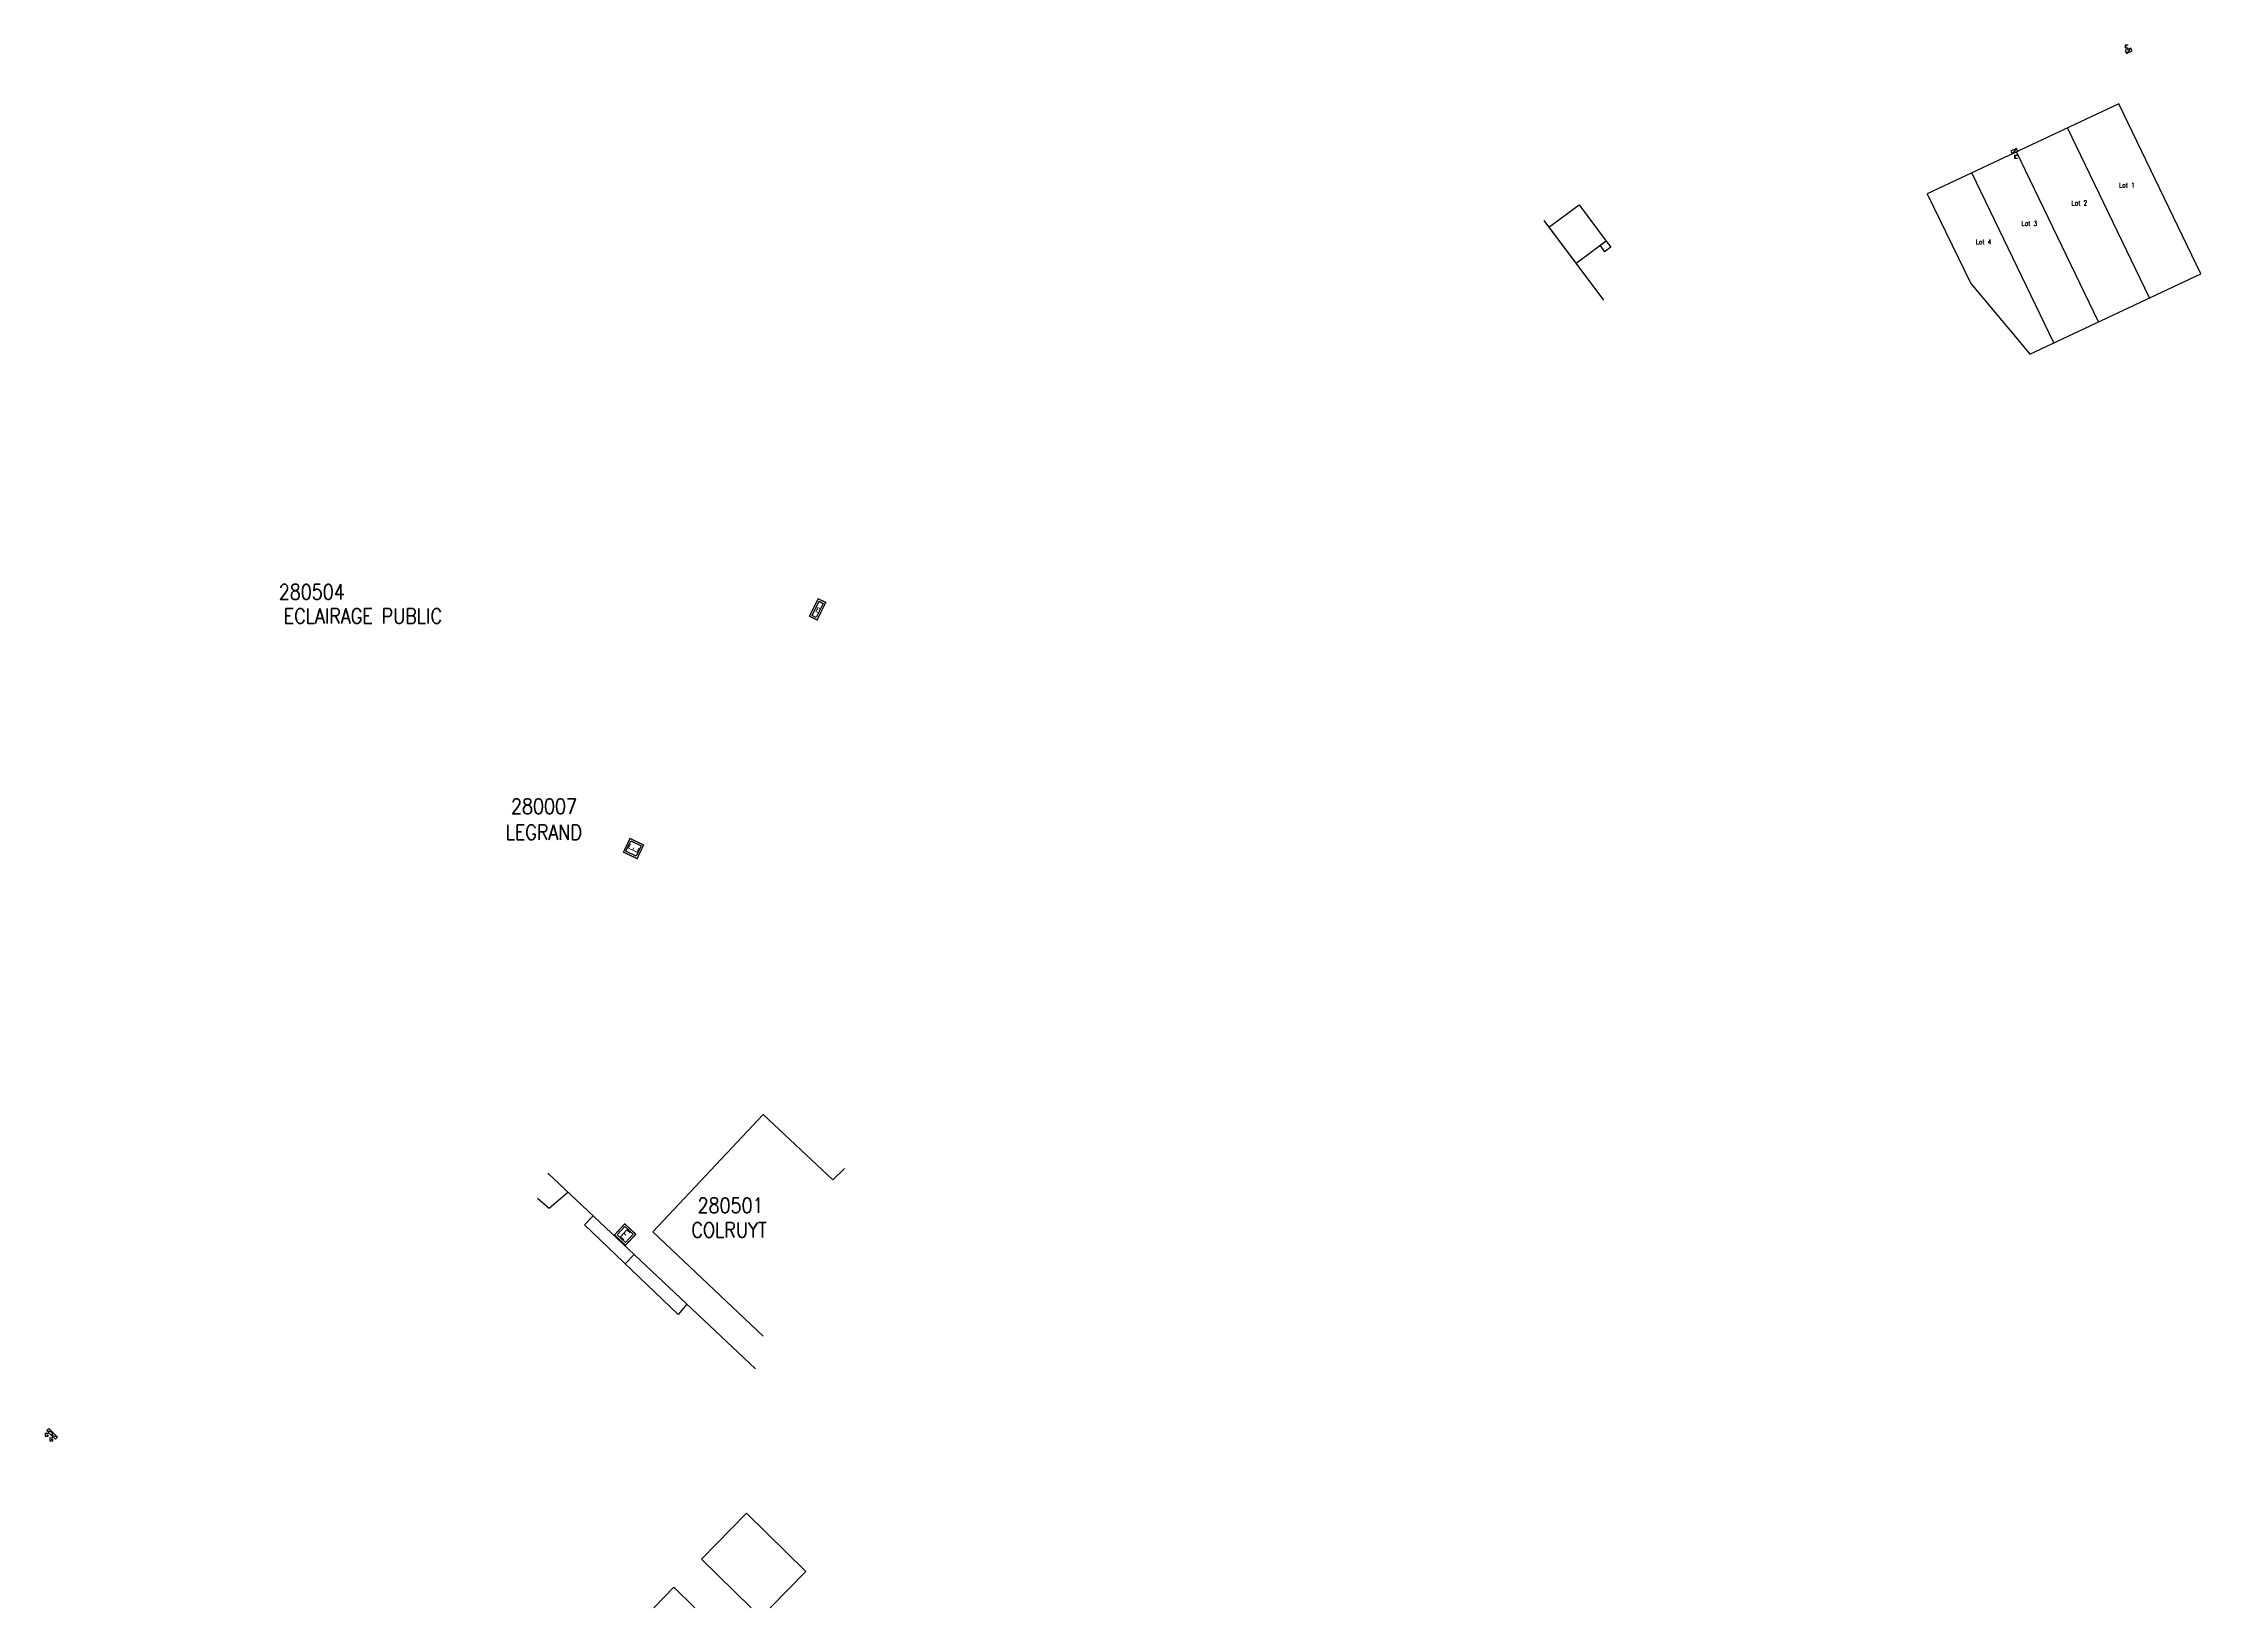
# Model space of a CAD drawing. Header units: millimetres. Extents: x 169278 to 169850, y 127000 to 127414.
import ezdxf
from ezdxf.enums import TextEntityAlignment as Align

# ---------------------------------------------------------------- set-up
doc = ezdxf.new("R2010")
doc.units = ezdxf.units.MM
doc.header["$MEASUREMENT"] = 0
doc.layers.get('0').update_dxf_attribs({"linetype": 'CONTINUOUS'})
for name, color, linetype in [('M_200', 7, 'CONTINUOUS'), ('W0100', 7, 'CONTINUOUS'), ('W0330', 7, 'CONTINUOUS'), ('W0430', 7, 'CONTINUOUS'), ('W0432', 7, 'CONTINUOUS'), ('W0991', 252, 'CONTINUOUS')]:
    doc.layers.add(name, color=color, linetype=linetype)
doc.styles.add('M_ROMANS', font='ROMANS.shx', dxfattribs={"width": 0.75})
doc.styles.get("Standard").update_dxf_attribs({"font": 'romans.shx', "width": 0.85})

# ---------------------------------------------------------------- blocks, each defined once
blk = doc.blocks.new('*U1')
at = {"flags": 128}
for points in [[(0.8, 0.8), (-0.8, 0.8)], [(-0.8, 0.8), (-0.8, 0)], [(0.8, 0.8), (-0.8, 0)], [(-0.8, 0), (0.8, 0)], [(-0.19, 2.23), (-0.53, 1.51)], [(-0.53, 1.51), (0.19, 1.17)], [(-0.36, 1.87), (0, 1.7)], [(-0.19, 2.23), (0.53, 1.89)], [(0.8, 0), (0.8, 0.8)]]:
    blk.add_lwpolyline(points, dxfattribs=at)
blk = doc.blocks.new('M_200_59')
at = {"layer": 'M_200', "color": 0, "linetype": 'Continuous', "const_width": 0.35, "flags": 128}
blk.add_lwpolyline([(4, 4), (4, 0), (0, 0), (0, 4)], close=True, dxfattribs=at)
at = {"layer": 'M_200', "color": 0, "linetype": 'Continuous'}
blk.add_lwpolyline([(0.5, 3.5), (3.5, 3.5), (3.5, 0.5), (0.5, 0.5)], close=True, dxfattribs=at)
at = {"layer": 'M_200', "insert": (2, 2), "char_height": 2.5, "width": 4, "attachment_point": 5}
blk.add_mtext('E', dxfattribs=at)
at = {"layer": 'M_200', "color": 0, "linetype": 'Continuous', "width": 0.85}
for tag, p in [('NUM', (2, 17.06)), ('NOM', (2, 10.65))]:
    blk.add_attdef(tag, text='', height=4, dxfattribs=at).set_placement(p, align=Align.MIDDLE)
at = {"layer": 'M_200', "color": 0, "linetype": 'Continuous', "style": 'M_ROMANS', "width": 0.75, "flags": 3}
for tag, p in [('DEF_COUP', (1.87, -5.49)), ('DEF_LEG', (1.87, -2.99)), ('DEF_TYPE', (1.87, -7.99))]:
    blk.add_attdef(tag, text='', height=1.2, dxfattribs=at).set_placement(p, align=Align.MIDDLE)
blk = doc.blocks.new('*U3')
at = {"layer": 'M_200', "color": 0, "linetype": 'Continuous', "const_width": 0.35, "flags": 128}
blk.add_lwpolyline([(2.23, 5.17), (2.23, 0), (0, 0), (0, 5.17)], close=True, dxfattribs=at)
at = {"layer": 'M_200', "color": 0, "linetype": 'Continuous'}
blk.add_lwpolyline([(0.5, 4.67), (1.73, 4.67), (1.73, 0.5), (0.5, 0.5)], close=True, dxfattribs=at)
at = {"layer": 'M_200', "insert": (1.16, 2.48), "char_height": 1.18, "width": 1.046, "attachment_point": 5}
blk.add_mtext('E', dxfattribs=at)
at = {"layer": 'M_200', "color": 0, "linetype": 'Continuous', "width": 0.85}
for tag, p in [('NUM', (2, 17.06)), ('NOM', (2, 10.65))]:
    blk.add_attdef(tag, text='', height=4, dxfattribs=at).set_placement(p, align=Align.MIDDLE)
at = {"layer": 'M_200', "color": 0, "linetype": 'Continuous', "style": 'M_ROMANS', "width": 0.75, "flags": 3}
for tag, p in [('DEF_COUP', (1.87, -5.49)), ('DEF_LEG', (1.87, -2.99)), ('DEF_TYPE', (1.87, -7.99))]:
    blk.add_attdef(tag, text='', height=1.2, dxfattribs=at).set_placement(p, align=Align.MIDDLE)
blk = doc.blocks.new('*U4')
at = {"flags": 128}
for points in [[(0.8, 0.8), (-0.8, 0.8)], [(-0.8, 0.8), (-0.8, 0)], [(0.8, 0.8), (-0.8, 0)], [(-0.8, 0), (0.8, 0)], [(0.8, 0), (0.8, 0.8)], [(-0.44, -0.56), (-0.78, -1.29)], [(-0.78, -1.29), (-0.05, -1.63)], [(-0.61, -0.93), (-0.25, -1.1)], [(-0.44, -0.56), (0.29, -0.9)]]:
    blk.add_lwpolyline(points, dxfattribs=at)
blk = doc.blocks.new('*U6')
at = {"flags": 128}
for points in [[(0.8, 0.8), (-0.8, 0.8)], [(-0.8, 0.8), (-0.8, 0)], [(0.8, 0.8), (-0.8, 0)], [(-0.8, 0), (0.8, 0)], [(0.8, 0), (0.8, 0.8)], [(-0.57, -0.76), (0, -1.33)], [(-0.56, -0.76), (0, -0.19)], [(0, -0.76), (0.28, -0.48)], [(0, -1.33), (0.57, -0.77)], [(0.57, -0.77), (0.28, -0.48)]]:
    blk.add_lwpolyline(points, dxfattribs=at)

msp = doc.modelspace()

# ---------------------------------------------------------------- linework, layer by layer
at = {"layer": 'W0100', "color": 252, "flags": 128}
for points in [[(169677, 127365.72), (169685.01, 127371.7)], [(169685.01, 127371.7), (169692.19, 127362.08)], [(169677, 127365.72), (169684.17, 127356.1)], [(169692.19, 127362.08), (169684.17, 127356.1)], [(169692.19, 127362.08), (169690.58, 127360.89)], [(169690.58, 127360.89), (169691.73, 127359.25)], [(169693.38, 127360.48), (169691.73, 127359.25)], [(169692.19, 127362.08), (169693.38, 127360.48)], [(169490.3, 127116.36), (169490.3, 127116.36), (169487.23, 127113.35), (169468.74, 127130.68), (169439.52, 127099.57), (169468.8, 127072), (169468.8, 127072)], [(169411.75, 127115.14), (169466.77, 127063.34)], [(169408.96, 127108.53), (169412.04, 127105.89), (169417.06, 127110.14)], [(169448.59, 127080.46), (169446.27, 127077.69), (169421.45, 127101.48), (169423.71, 127103.88)], [(169434.6, 127093.63), (169432.22, 127091.16)], [(169465.63, 127000), (169452.45, 127012.9), (169464.38, 127025.06), (169480.08, 127009.64), (169470.61, 127000)], [(169439.77, 127000), (169439.77, 127000), (169445.14, 127005.46), (169450.68, 127000), (169450.68, 127000)]]:
    msp.add_lwpolyline(points, dxfattribs=at)
at = {"layer": 'W0330', "color": 252, "flags": 128}
for points in [[(169828.01, 127398.43), (169777.17, 127374.56)], [(169849.73, 127353.4), (169828.01, 127398.43)], [(169836.16, 127347.02), (169814.43, 127392.06)], [(169822.58, 127340.64), (169800.85, 127385.68)], [(169810.81, 127335.12), (169789.09, 127380.15)], [(169777.17, 127374.56), (169788.78, 127350.81), (169801.48, 127335.68), (169804.45, 127332.13)], [(169675.66, 127367.51), (169691.43, 127346.38)], [(169804.45, 127332.13), (169849.73, 127353.4)]]:
    msp.add_lwpolyline(points, dxfattribs=at)

# ---------------------------------------------------------------- block references
at = {"layer": 'M_200'}
ref = msp.add_blockref('*U3', (169481.06, 127262.68), dxfattribs=dict(at, rotation=333.7376849126979))
ref.add_attrib('NUM', '280504', dxfattribs={"color": 0, "linetype": 'Continuous', "height": 4, "width": 0.85}).set_placement((169349.17, 127269.15), align=Align.MIDDLE)
ref.add_attrib('NOM', 'ECLAIRAGE PUBLIC', dxfattribs={"color": 0, "linetype": 'Continuous', "height": 4, "width": 0.85}).set_placement((169362.71, 127262.74), align=Align.MIDDLE)
ref = msp.add_blockref('M_200_59', (169435.37, 127198.48), dxfattribs=dict(at, rotation=64.47950112584333))
ref.add_attrib('NUM', '280007', dxfattribs={"color": 0, "linetype": 'Continuous', "height": 4, "width": 0.85}).set_placement((169410.7, 127212.35), align=Align.MIDDLE)
ref.add_attrib('NOM', 'LEGRAND', dxfattribs={"color": 0, "linetype": 'Continuous', "height": 4, "width": 0.85}).set_placement((169410.64, 127205.47), align=Align.MIDDLE)
ref = msp.add_blockref('M_200_59', (169429.37, 127098.78), dxfattribs=dict(at, rotation=316.964850169881))
ref.add_attrib('NUM', '280501', dxfattribs={"color": 0, "linetype": 'Continuous', "height": 4, "width": 0.85}).set_placement((169460.13, 127106.62), align=Align.MIDDLE)
ref.add_attrib('NOM', 'COLRUYT', dxfattribs={"color": 0, "linetype": 'Continuous', "height": 4, "width": 0.85}).set_placement((169459.75, 127100.12), align=Align.MIDDLE)
at = {"layer": 'W0430'}
for name, p, rotation in [('*U1', (169830.78, 127412.14), 25.30827984761826), ('*U4', (169800.48, 127385.51), 25.15832233971443)]:
    msp.add_blockref(name, p, dxfattribs=dict(at, rotation=rotation))
at = {"layer": 'W0432', "ltscale": 0.5, "rotation": 315.0844583420301}
for p in [(169279.49, 127046.39), (169280.66, 127045.22)]:
    msp.add_blockref('*U6', p, dxfattribs=at)

# ---------------------------------------------------------------- texts
at = {"layer": 'W0991'}
for s, width, p, p2 in [('Lot 1', 0.872308, (169828.06, 127376.26), (169832.22, 127376.28)), ('Lot 2', 0.811449, (169815.46, 127371.51), (169819.62, 127371.53)), ('Lot 4', 0.802122, (169790.07, 127361.21), (169794.22, 127361.23)), ('Lot 3', 0.811449, (169802.22, 127366.11), (169806.37, 127366.13))]:
    e = msp.add_text(s, height=1.25, rotation=0.2743, dxfattribs=dict(at, width=width))
    e.set_placement(p, p2, align=Align.FIT)
    e.dxf.unprotected_set("ltscale", 0)

doc.saveas('drawing.dxf')
